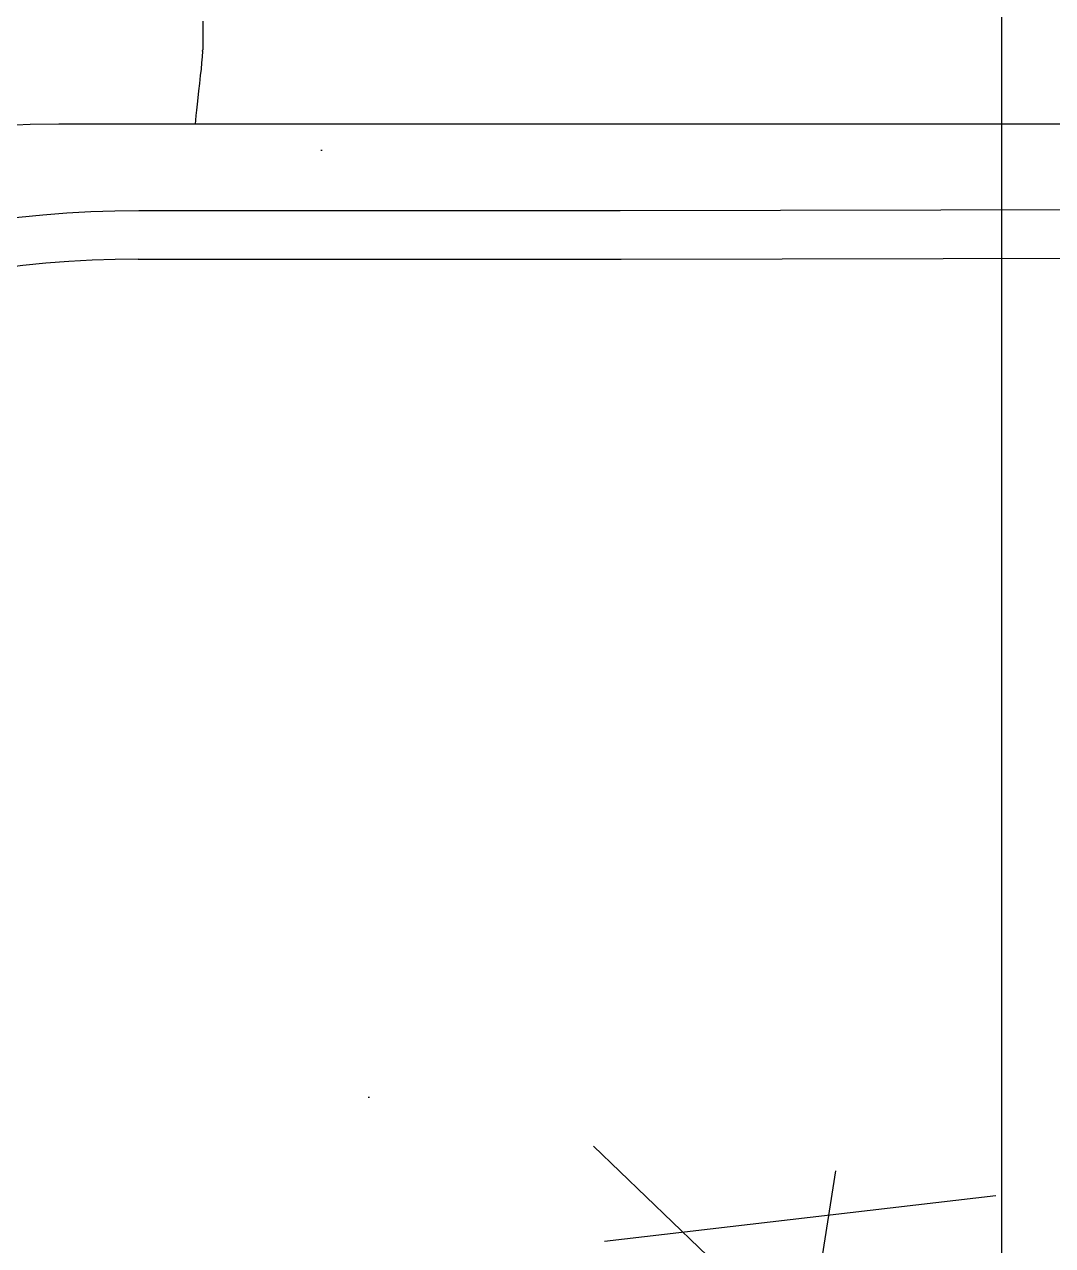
# Model space of a CAD drawing. Header units: millimetres. Extents: x 7294529 to 7346664, y 234399 to 276449.
# Drawn here: x 7335284.1 to 7335347.5, y 245365.3 to 245440.5 of the extents above; entities that cross this region are included whole.
import ezdxf
from ezdxf.xclip import XClip

# ---------------------------------------------------------------- set-up
doc = ezdxf.new("R2010")
doc.units = ezdxf.units.MM
doc.header["$LTSCALE"] = 100
doc.header["$XCLIPFRAME"] = 2
for name, color, linetype in [('U-59B-EX$0$FUR_욕실', 8, 'Continuous'), ('U-59B-EX$0$HAT', 8, 'Continuous'), ('U-59B-EX$0$S-ELE', 4, 'Continuous')]:
    doc.layers.add(name, color=color, linetype=linetype)

# ---------------------------------------------------------------- blocks, each defined once
blk = doc.blocks.new('U-59B-EX$0$대변기')
blk.add_wipeout([(22.248608298916775, 172.54229225468282), (8.912240129661578, 147.74673581274521), (6.746381299798691, 136.34097785746314), (-8.955497072612427e-10, 1.8151808944821823e-08), (6.746382664171167, -136.3410556523654), (8.912241608199565, -147.7468135862157), (22.07549302254949, -172.28966274865297), (48.747550660268864, -190.92756923738682), (71.39276322773912, -195.00000842819884), (166.77579672746026, -195.00000795089045), (163.87437435093116, -199.59452123619815), (211.5587765112842, -201.08973657911383), (211.59313804550422, -201.59785586090618), (211.81060945487718, -202.63546709934212), (212.5078401897453, -203.59245027277075), (213.12226798591132, -203.98026161298094), (214.15380077133744, -204.1978558481386), (220.75350033782112, -204.19785581509552), (220.75350035014083, -206.35594522496513), (211.67910968791838, -206.3568792770726), (211.15613348268317, -206.39600097215737), (210.27034605067598, -206.67761218987903), (209.31045820655902, -207.42786300958107), (208.74576614588332, -208.40553728260954), (208.58557798573491, -209.0916460347495), (208.56074482875553, -209.45622105141592), (208.5658533075954, -265.02340329155413), (208.68307722652685, -265.02340329098297), (208.7812761336113, -265.75037914044697), (209.14569600205314, -266.6349992877383), (209.4393782819403, -267.03693782325877), (210.11484331313656, -267.62762274793863), (210.65720867247566, -267.91786482497037), (211.05456655855815, -268.02783602803447), (211.7542655276933, -268.12315947946877), (489.2877981967165, -268.123158092146), (490.3929016518151, -267.8618048901769), (490.86707477932805, -267.7119163465693), (491.45197025778884, -267.22265710638476), (492.00684567737414, -266.49543788948904), (492.2432263424108, -265.953260305668), (492.3375440533646, -265.58541350160203), (492.3925328413372, -264.9999778188767), (492.39251053762064, -209.47191992339413), (492.2743779328679, -208.61530925013972), (492.0527322005424, -208.03841531318994), (491.6452017566535, -207.41831274961794), (491.1753919319727, -206.97008934938174), (490.6571038551316, -206.6513735333208), (490.04775114333995, -206.44000339329148), (489.564363996324, -206.37647943353875), (489.28754875065107, -206.3559519392104), (294.6511313544637, -206.3559470726484), (294.6511313436125, -204.19785544542015), (299.3707712639998, -204.19785542175964), (299.9274144780235, -204.1415802114724), (300.81514351517774, -203.77207777511762), (301.1333402299189, -203.52623735578823), (301.5702185394424, -203.01348622016246), (301.80191783703924, -202.56725483027355), (301.9757068098556, -201.8642991092686), (301.9767461048772, -201.81423556641903), (356.76343714603064, -202.11461188703402), (409.6459330275077, -200.7317937357151), (451.0712075735588, -197.49087760745817), (521.7596907076584, -184.1269387870276), (558.8320421586301, -171.7704380243341), (607.5072059196381, -146.9271004879006), (640.3182392938724, -121.7236501044431), (666.3963113392575, -92.63537982517482), (682.861678851927, -64.8120860007532), (689.3650846206021, -48.844695699472595), (694.4618857304264, -30.578779049873788), (696.6826731048269, -17.299667591780462), (697.4621076330303, -8.646287178641273), (697.7008332995064, 0.017384032597874466), (696.0161711601265, 21.30950019290617), (691.2688451523378, 41.796509580543216), (683.3366473129057, 62.60208044512467), (669.0455356567358, 87.70644455344245), (652.7802364292402, 108.07148288175188), (630.6424582973253, 128.95876104430863), (599.0811908480251, 150.92869321198407), (558.1950606762435, 170.85274610758484), (516.937235549004, 184.2249471713934), (478.5997609603298, 192.50147163765666), (440.5805313404065, 197.3643056544521), (409.56480511056884, 199.55616448708247), (375.3283216283821, 200.68792907165675), (311.0923951757358, 200.70114825228893), (281.7216569744051, 200.8711733283542), (251.3461154796021, 200.75952777479222), (223.32944943835992, 200.37661834822427), (188.29429864440127, 199.9507822823582), (182.40479042165887, 198.15537901209063), (177.51850239349275, 194.76567814429143), (79.79591759140378, 194.999931322335), (40.70354579549267, 194.56680722579563), (37.246676655990356, 193.2270822084663), (37.24667669558663, 185.30834623197086)]).dxf.layer = 'U-59B-EX$0$FUR_욕실'
at = {"layer": 'U-59B-EX$0$FUR_욕실'}
for p, q in [((80.26575554951341, 201.3569924871572), (80.26575555840463, 199.5806704293082)), ((321.986683939107, 195.0000104298069), (71.39276127641278, 195.0000091760139))]:
    blk.add_line(p, q, dxfattribs=at)
for centre, radius, start, end in [((71.39433594224465, 129.9965577808198), 65.00357829229999, 90.00139064552496, 139.1170237257398), ((87.4624695128914, 19012.51913282062), 18822.8321162096, 269.9661768829229, 270.3270496479607), ((87.93677898479291, 18978.6588186838), 18791.9699616047, 269.9644946750574, 270.3274972344234)]:
    blk.add_arc(centre, radius, start, end, dxfattribs=at)
blk.add_ellipse((79.76575555839008, 199.5806704268089), major_axis=(0.5, 2.5016429e-09), ratio=0.9028624934845408, start_param=6.108652381980975, end_param=6.283185307179585, dxfattribs=at)
for points in [[(80.2581594352996, 199.502280215931), (80.22905802677633, 199.0516187153353), (80.18295147578829, 198.5507807012273), (80.12081917141404, 197.9975816583519)], [(80.12081917141404, 197.9975816583519), (79.97035922363648, 196.657951655432), (79.86159101987505, 195.6331516939663), (79.7959175914475, 195.000009218058)]]:
    blk.add_open_spline(points, degree=3, dxfattribs=at)
for points, knots in [([(11.84416611151028, 131.6415795167795), (12.22430333229204, 135.6038566847765), (13.72455520305448, 143.4462969561882), (18.12961588908001, 154.5727719182269), (24.50642595660247, 164.6616724882315), (32.64393271982044, 173.4114689204416), (42.22607058509675, 180.5144946527889), (52.95679393553655, 185.7611110805719), (64.4473582846731, 188.9708644666625), (72.38357728618212, 189.6908861221727), (76.33899025938081, 189.6902890733636)], [0, 0, 0, 0, 0.1256506359, 0.250302044, 0.3756662278, 0.5001928251, 0.6253802232, 0.7500730788, 0.8751403452, 1, 1, 1, 1]), ([(76.29168117646259, 186.6925161796262), (72.50257872057045, 186.6933846162701), (64.90139429220653, 186.0074422070375), (53.89579298961689, 182.9477906705742), (43.61813904894007, 177.9459733437488), (34.44117432511484, 171.1744010227358), (26.64813254165711, 162.8330907617437), (20.54213715525475, 153.2160539173947), (16.32453978492777, 142.6100911917911), (14.88866379624596, 135.1334390084103), (14.52479964863232, 131.356516796588)], [0, 0, 0, 0, 0.1251578694, 0.2504825276, 0.3753377120000001, 0.5006084742, 0.6250876559, 0.7502830808, 0.8746668584, 1, 1, 1, 1])]:
    blk.add_open_spline(points, degree=3, knots=knots, dxfattribs=at)
blk = doc.blocks.new('U-59B-EX$0$욕실-39')
at = {"layer": 'U-59B-EX$0$FUR_욕실'}
blk.add_blockref('U-59B-EX$0$대변기', (-1469.488053180699, 399.9901308427416), dxfattribs=at)
at = {"layer": 'U-59B-EX$0$HAT'}
h = blk.add_hatch(dxfattribs=at)
h.set_pattern_fill('AR-CONC', color=252, angle=90.00000028663817)
h.set_pattern_definition([(139.9999997133327, (802930.7455664035, -2615083.35142672), (15.93908645042503, 182.1846689162562), [19.04999999999987, -209.549999999999]), (84.9999997133328, (802930.7455664035, -2615083.35142672), (-191.056845415368, -35.24342046905737), [15.23999999999999, -167.6405841699998]), (190.4514444133324, (802932.0738199782, -2615068.169419726), (-175.117751177006, 146.9412479665174), [16.19000879999997, -178.0902445999997]), (136.1841997133328, (802879.9455664023, -2615083.351426465), (42.04232928901301, 271.0790406817801), [28.57499999999991, -314.3249999999985]), (186.6355573233324, (802883.4490665151, -2615060.761526484), (-247.4261234099208, 237.4041352894466), [24.28502313999999, -267.1356081599998]), (81.1841508833327, (802879.9455664023, -2615083.351426465), (-247.426123397732, 237.4041353029206), [22.85996706999994, -251.4597319199995]), (110.9999997133328, (802892.6455665296, -2615057.951426528), (102.2651989456577, 151.6143907574705), [19.05, -209.55]), (55.99999971333279, (802892.6455665296, -2615057.951426528), (-184.1879658131061, 61.80202926919208), [15.23999999999999, -167.6399999999998]), (161.4514447133327, (802901.167666492, -2615045.316893972), (-81.92276781812194, 213.4164196885992), [16.19000879999989, -178.0899375999991]), (127.4999997133328, (802930.7455664035, -2615083.35142672), (-84.55503885769994, 3.088603673644829), [0, -165.6079999999995, 0, -170.1799999999995, 0, -168.2749999999995]), (97.49999971333273, (802930.7455664035, -2615083.35142672), (-100.1805744838016, 66.81966301153777), [0, -97.02799999999976, 0, -161.7979999999995, 0, -64.13499999999976]), (57.49999971333278, (802930.7455661185, -2615139.993426719), (5.728744671071923, 135.5905951382088), [0, -63.50000000000002, 0, -198.1200000000001, 0, -262.8900000000001]), (47.49999971333278, (802930.7455659923, -2615165.393426719), (-25.42649029220042, 148.129181513234), [0, -82.54999999999976, 0, -131.5719999999995, 0, -186.6899999999995])])
h.paths.add_polyline_path([(-1339.999992996396, 1400.00000001477), (-1340.000000000407, -7.857015589252114e-07), (-1500.000000000407, 1.477019395679235e-08), (-1499.999992996396, 1400.00000001477)])
at = {"layer": 'U-59B-EX$0$FUR_욕실'}
blk.add_lwpolyline([(-1499.999992746336, 1400.000000014537), (-1339.999992746336, 1399.999999214066), (-1340.000000000407, -7.857015589252114e-07), (-1500.000000000407, 1.477019395679235e-08)], close=True, dxfattribs=at)
blk = doc.blocks.new('U-59B-EX$0$S-CEN')
at = {"layer": 'U-59B-EX$0$S-ELE'}
h = blk.add_hatch(dxfattribs=at)
h.set_pattern_fill('DOTS', color=256, scale=50, angle=-90.00000000000001)
h.set_pattern_definition([(270, (-5529.999999993698, 9382.500000000524), (79.375, -39.68750000000001), [0, -79.375])])
h.paths.add_polyline_path([(-9745, 6015), (-9745, 4945.000000000407), (-12120, 4944.999999999985), (-12120, 6520), (-10650.00000000023, 6520), (-10650.00000000023, 6015)])
blk = doc.blocks.new('U-59B-EX', base_point=(0, 2.671640686457977e-12))
at = {"layer": 'U-59B-EX$0$FUR_욕실', "xscale": -1, "rotation": 90}
blk.add_blockref('U-59B-EX$0$욕실-39', (6170.000000014115, -3884.999999999069), dxfattribs=at)
at = {"layer": 'U-59B-EX$0$S-ELE', "xscale": -1}
blk.add_blockref('U-59B-EX$0$S-CEN', (-5915.000000000466, -8864.999999999069), dxfattribs=at)

msp = doc.modelspace()

# ---------------------------------------------------------------- block references
ref = msp.add_blockref('U-59B-EX', (7332799.355556626, 251009.377285898), dxfattribs=dict(xscale=-1, rotation=90))
XClip(ref).set_block_clipping_path([(-200.00000000253203, 18.662655542604625), (-199.9999999993306, -1902.386410554871), (-2065.0000000006403, -1902.3864105558023), (-2065.0000000006403, -980.0000000009313), (-5945.000000000524, -980.0000000009313), (-5945.000000000524, -9365), (8309.999999999476, -9365), (8309.999999999476, 1.3373444583266973)])

doc.saveas('drawing.dxf')
